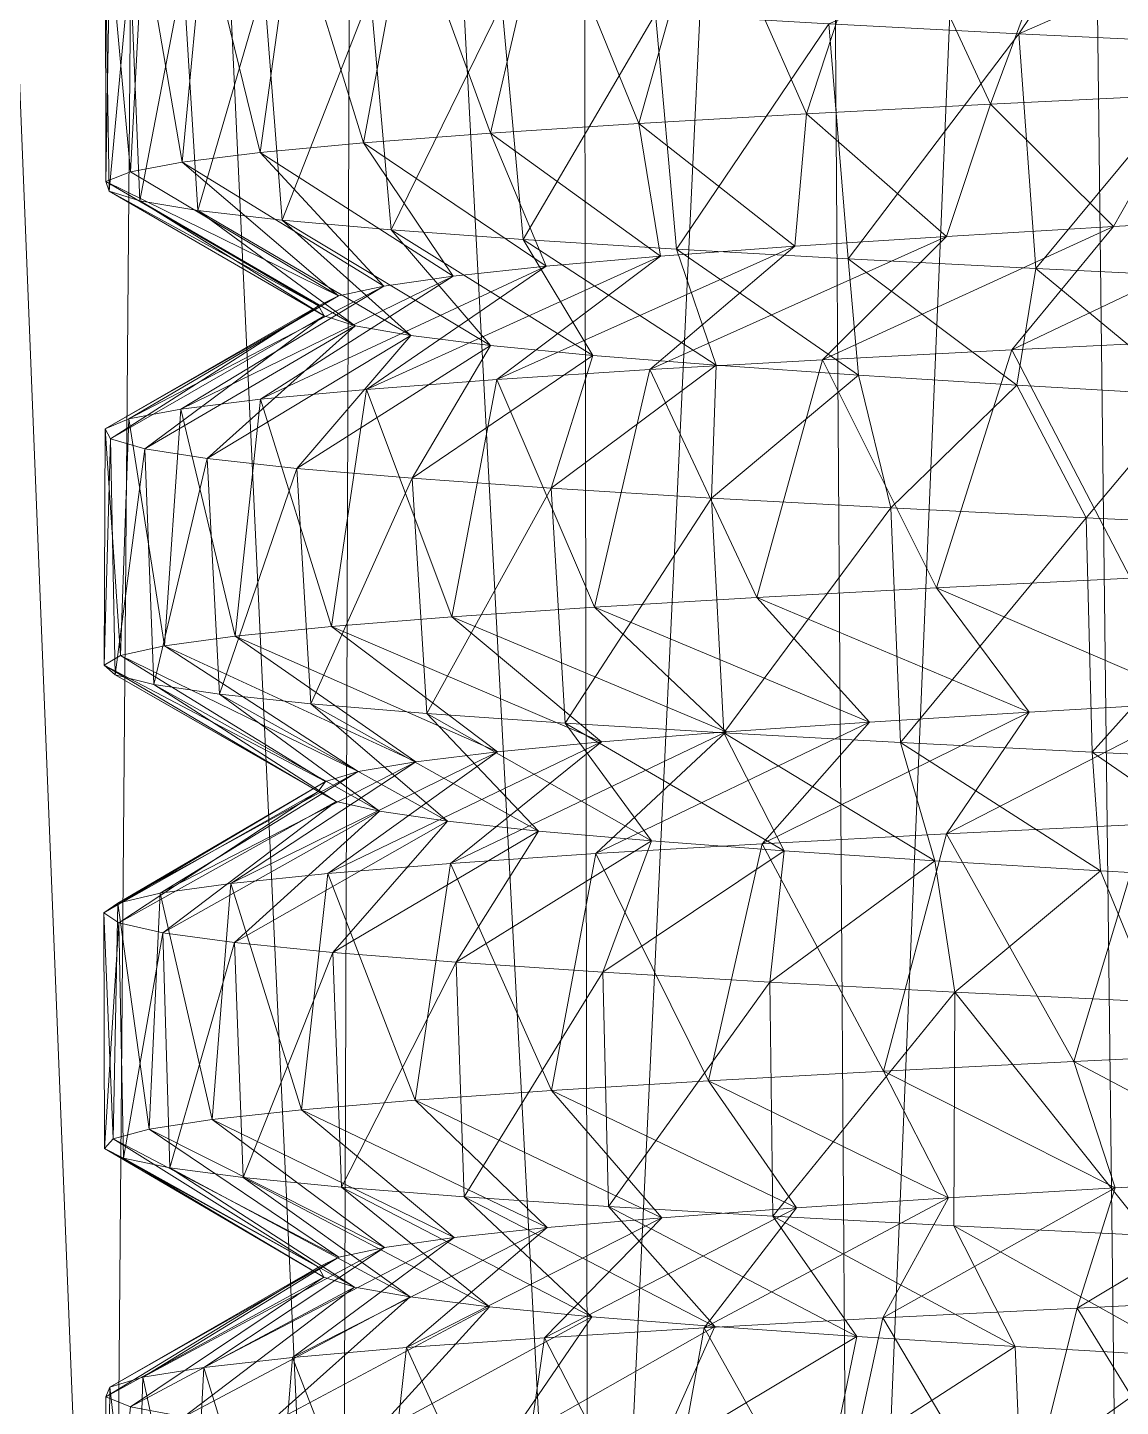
# Model space of a CAD drawing. Header units: millimetres. Extents: x -104 to 115, y -53 to 68.
# Drawn here: x -13.09 to -1.88, y -42.69 to -28.54 of the extents above; entities that cross this region are included whole.
import ezdxf

# ---------------------------------------------------------------- set-up
doc = ezdxf.new("R2010")
doc.units = ezdxf.units.MM

msp = doc.modelspace()

# ---------------------------------------------------------------- linework, layer by layer
at = {"color": 7, "lineweight": 0}
for points in [[(-2.447, -0.167, -53.666), (-1.823, -52.538, -53.847), (0.163, 2.443, -54.32), (-2.447, -0.167, -53.666)], [(0.163, 2.443, -0.527), (-1.823, -52.538, -1), (-2.447, -0.167, -1.181), (0.163, 2.443, -0.527)], [(-4.981, -2.701, -52.759), (-4.637, -52.538, -52.899), (-2.447, -0.167, -53.666), (-4.981, -2.701, -52.759)], [(-2.447, -0.167, -1.181), (-4.637, -52.538, -1.948), (-4.981, -2.701, -2.087), (-2.447, -0.167, -1.181)], [(-2.447, -0.167, -53.666), (-4.637, -52.538, -52.899), (-1.823, -52.538, -53.847), (-2.447, -0.167, -53.666)], [(-2.447, -0.167, -1.181), (-1.823, -52.538, -1), (-4.637, -52.538, -1.948), (-2.447, -0.167, -1.181)], [(-7.414, -5.134, -51.609), (-7.332, -52.538, -51.652), (-4.981, -2.701, -52.759), (-7.414, -5.134, -51.609)], [(-4.981, -2.701, -2.087), (-7.332, -52.538, -3.194), (-7.414, -5.134, -3.238), (-4.981, -2.701, -2.087)], [(-4.981, -2.701, -52.759), (-7.332, -52.538, -51.652), (-4.637, -52.538, -52.899), (-4.981, -2.701, -52.759)], [(-4.981, -2.701, -2.087), (-4.637, -52.538, -1.948), (-7.332, -52.538, -3.194), (-4.981, -2.701, -2.087)], [(-9.722, -7.442, -50.225), (-7.332, -52.538, -51.652), (-7.414, -5.134, -51.609), (-9.722, -7.442, -50.225)], [(-7.414, -5.134, -3.238), (-7.332, -52.538, -3.194), (-9.722, -7.442, -4.622), (-7.414, -5.134, -3.238)], [(-11.884, -9.604, -48.622), (-9.876, -52.538, -50.121), (-9.722, -7.442, -50.225), (-11.884, -9.604, -48.622)], [(-9.722, -7.442, -4.622), (-9.876, -52.538, -4.725), (-11.884, -9.604, -6.225), (-9.722, -7.442, -4.622)], [(-9.722, -7.442, -50.225), (-9.876, -52.538, -50.121), (-7.332, -52.538, -51.652), (-9.722, -7.442, -50.225)], [(-9.722, -7.442, -4.622), (-7.332, -52.538, -3.194), (-9.876, -52.538, -4.725), (-9.722, -7.442, -4.622)], [(-13.878, -11.598, -46.815), (-12.24, -52.538, -48.324), (-11.884, -9.604, -48.622), (-13.878, -11.598, -46.815)], [(-11.884, -9.604, -6.225), (-12.24, -52.538, -6.522), (-13.878, -11.598, -8.032), (-11.884, -9.604, -6.225)], [(-11.884, -9.604, -48.622), (-12.24, -52.538, -48.324), (-9.876, -52.538, -50.121), (-11.884, -9.604, -48.622)], [(-11.884, -9.604, -6.225), (-9.876, -52.538, -4.725), (-12.24, -52.538, -6.522), (-11.884, -9.604, -6.225)], [(-12.24, -52.538, -48.324), (-13.878, -11.598, -46.815), (-14.396, -52.538, -46.282), (-12.24, -52.538, -48.324)], [(-13.878, -11.598, -8.032), (-12.24, -52.538, -6.522), (-14.396, -52.538, -8.564), (-13.878, -11.598, -8.032)], [(-2.302, -26.875, -43.444), (-3.209, -29.323, -42.969), (-4.3, -26.976, -42.304), (-2.302, -26.875, -43.444)], [(-2.302, -26.875, -43.444), (-1.179, -29.224, -43.944), (-3.209, -29.323, -42.969), (-2.302, -26.875, -43.444)], [(-4.3, -26.976, -42.304), (-5.099, -29.422, -41.745), (-6.134, -27.078, -40.917), (-4.3, -26.976, -42.304)], [(-4.3, -26.976, -42.304), (-3.209, -29.323, -42.969), (-5.099, -29.422, -41.745), (-4.3, -26.976, -42.304)], [(-7.775, -27.179, -39.305), (-8.343, -29.621, -38.636), (-9.194, -27.281, -37.495), (-7.775, -27.179, -39.305)], [(-7.775, -27.179, -39.305), (-6.819, -29.522, -40.294), (-8.343, -29.621, -38.636), (-7.775, -27.179, -39.305)], [(-6.134, -27.078, -40.917), (-6.819, -29.522, -40.294), (-7.775, -27.179, -39.305), (-6.134, -27.078, -40.917)], [(-6.134, -27.078, -40.917), (-5.099, -29.422, -41.745), (-6.819, -29.522, -40.294), (-6.134, -27.078, -40.917)], [(-9.194, -27.281, -37.495), (-9.646, -29.72, -36.8), (-10.368, -27.382, -35.518), (-9.194, -27.281, -37.495)], [(-9.194, -27.281, -37.495), (-8.343, -29.621, -38.636), (-9.646, -29.72, -36.8), (-9.194, -27.281, -37.495)], [(-2.919, -28.599, -11.719), (-2.061, -27.322, -13.75), (-4.871, -28.498, -12.935), (-2.919, -28.599, -11.719)], [(-2.919, -28.599, -11.719), (-0.231, -27.424, -12.886), (-2.061, -27.322, -13.75), (-2.919, -28.599, -11.719)], [(-10.368, -27.382, -35.518), (-10.707, -29.819, -34.815), (-11.278, -27.484, -33.405), (-10.368, -27.382, -35.518)], [(-10.368, -27.382, -35.518), (-9.646, -29.72, -36.8), (-10.707, -29.819, -34.815), (-10.368, -27.382, -35.518)], [(-0.827, -28.701, -10.764), (-0.231, -27.424, -12.886), (-2.919, -28.599, -11.719), (-0.827, -28.701, -10.764)], [(-11.909, -27.585, -31.194), (-12.04, -30.018, -30.523), (-12.249, -27.686, -28.919), (-11.909, -27.585, -31.194)], [(-11.909, -27.585, -31.194), (-11.509, -29.919, -32.711), (-12.04, -30.018, -30.523), (-11.909, -27.585, -31.194)], [(-11.278, -27.484, -33.405), (-11.509, -29.919, -32.711), (-11.909, -27.585, -31.194), (-11.278, -27.484, -33.405)], [(-11.278, -27.484, -33.405), (-10.707, -29.819, -34.815), (-11.509, -29.919, -32.711), (-11.278, -27.484, -33.405)], [(-12.249, -27.686, -28.919), (-12.291, -30.117, -28.286), (-12.294, -27.788, -26.62), (-12.249, -27.686, -28.919)], [(-12.249, -27.686, -28.919), (-12.04, -30.018, -30.523), (-12.291, -30.117, -28.286), (-12.249, -27.686, -28.919)], [(-12.294, -27.788, -26.62), (-12.291, -30.117, -28.286), (-12.258, -30.217, -26.035), (-12.294, -27.788, -26.62)], [(-12.294, -27.788, -26.62), (-12.258, -30.217, -26.035), (-12.042, -27.889, -24.333), (-12.294, -27.788, -26.62)], [(-12.042, -27.889, -24.333), (-12.258, -30.217, -26.035), (-11.941, -30.316, -23.806), (-12.042, -27.889, -24.333)], [(-12.042, -27.889, -24.333), (-11.941, -30.316, -23.806), (-11.498, -27.991, -22.099), (-12.042, -27.889, -24.333)], [(-11.498, -27.991, -22.099), (-11.941, -30.316, -23.806), (-11.346, -30.415, -21.634), (-11.498, -27.991, -22.099)], [(-11.498, -27.991, -22.099), (-11.346, -30.415, -21.634), (-10.671, -28.092, -19.953), (-11.498, -27.991, -22.099)], [(-10.671, -28.092, -19.953), (-11.346, -30.415, -21.634), (-10.481, -30.515, -19.556), (-10.671, -28.092, -19.953)], [(-10.671, -28.092, -19.953), (-10.481, -30.515, -19.556), (-9.574, -28.194, -17.931), (-10.671, -28.092, -19.953)], [(-9.574, -28.194, -17.931), (-10.481, -30.515, -19.556), (-9.362, -30.614, -17.602), (-9.574, -28.194, -17.931)], [(-9.574, -28.194, -17.931), (-9.362, -30.614, -17.602), (-8.227, -28.295, -16.068), (-9.574, -28.194, -17.931)], [(-8.227, -28.295, -16.068), (-9.362, -30.614, -17.602), (-8.006, -30.713, -15.805), (-8.227, -28.295, -16.068)], [(-8.227, -28.295, -16.068), (-8.006, -30.713, -15.805), (-6.65, -28.396, -14.393), (-8.227, -28.295, -16.068)], [(-6.65, -28.396, -14.393), (-8.006, -30.713, -15.805), (-6.433, -30.812, -14.194), (-6.65, -28.396, -14.393)], [(-6.65, -28.396, -14.393), (-6.433, -30.812, -14.194), (-4.871, -28.498, -12.935), (-6.65, -28.396, -14.393)], [(-4.871, -28.498, -12.935), (-6.433, -30.812, -14.194), (-4.67, -30.912, -12.794), (-4.871, -28.498, -12.935)], [(-4.871, -28.498, -12.935), (-4.67, -30.912, -12.794), (-2.919, -28.599, -11.719), (-4.871, -28.498, -12.935)], [(-2.919, -28.599, -11.719), (-4.67, -30.912, -12.794), (-2.745, -31.011, -11.627), (-2.919, -28.599, -11.719)], [(-2.919, -28.599, -11.719), (-2.745, -31.011, -11.627), (-0.827, -28.701, -10.764), (-2.919, -28.599, -11.719)], [(-0.827, -28.701, -10.764), (-2.745, -31.011, -11.627), (-0.688, -31.11, -10.712), (-0.827, -28.701, -10.764)], [(-1.179, -29.224, -43.944), (-1.949, -30.579, -41.158), (-3.209, -29.323, -42.969), (-1.179, -29.224, -43.944)], [(-1.179, -29.224, -43.944), (-0.112, -30.477, -42.007), (-1.949, -30.579, -41.158), (-1.179, -29.224, -43.944)], [(-5.099, -29.422, -41.745), (-5.219, -30.782, -38.788), (-6.819, -29.522, -40.294), (-5.099, -29.422, -41.745)], [(-5.099, -29.422, -41.745), (-3.661, -30.681, -40.079), (-5.219, -30.782, -38.788), (-5.099, -29.422, -41.745)], [(-3.209, -29.323, -42.969), (-3.661, -30.681, -40.079), (-5.099, -29.422, -41.745), (-3.209, -29.323, -42.969)], [(-3.209, -29.323, -42.969), (-1.949, -30.579, -41.158), (-3.661, -30.681, -40.079), (-3.209, -29.323, -42.969)], [(-6.819, -29.522, -40.294), (-6.597, -30.884, -37.307), (-8.343, -29.621, -38.636), (-6.819, -29.522, -40.294)], [(-6.819, -29.522, -40.294), (-5.219, -30.782, -38.788), (-6.597, -30.884, -37.307), (-6.819, -29.522, -40.294)], [(-9.646, -29.72, -36.8), (-8.725, -31.088, -33.874), (-10.707, -29.819, -34.815), (-9.646, -29.72, -36.8)], [(-8.343, -29.621, -38.636), (-7.772, -30.986, -35.66), (-9.646, -29.72, -36.8), (-8.343, -29.621, -38.636)], [(-9.646, -29.72, -36.8), (-7.772, -30.986, -35.66), (-8.725, -31.088, -33.874), (-9.646, -29.72, -36.8)], [(-8.343, -29.621, -38.636), (-6.597, -30.884, -37.307), (-7.772, -30.986, -35.66), (-8.343, -29.621, -38.636)], [(-10.707, -29.819, -34.815), (-9.439, -31.19, -31.981), (-11.509, -29.919, -32.711), (-10.707, -29.819, -34.815)], [(-10.707, -29.819, -34.815), (-8.725, -31.088, -33.874), (-9.439, -31.19, -31.981), (-10.707, -29.819, -34.815)], [(-11.509, -29.919, -32.711), (-9.902, -31.291, -30.012), (-12.04, -30.018, -30.523), (-11.509, -29.919, -32.711)], [(-11.509, -29.919, -32.711), (-9.439, -31.19, -31.981), (-9.902, -31.291, -30.012), (-11.509, -29.919, -32.711)], [(-12.04, -30.018, -30.523), (-9.902, -31.291, -30.012), (-12.291, -30.117, -28.286), (-12.04, -30.018, -30.523)], [(-12.291, -30.117, -28.286), (-9.902, -31.291, -30.012), (-10.107, -31.393, -27.999), (-12.291, -30.117, -28.286)], [(-12.291, -30.117, -28.286), (-10.107, -31.393, -27.999), (-12.258, -30.217, -26.035), (-12.291, -30.117, -28.286)], [(-12.258, -30.217, -26.035), (-10.107, -31.393, -27.999), (-10.051, -31.495, -25.976), (-12.258, -30.217, -26.035)], [(-12.258, -30.217, -26.035), (-10.051, -31.495, -25.976), (-11.941, -30.316, -23.806), (-12.258, -30.217, -26.035)], [(-11.941, -30.316, -23.806), (-10.051, -31.495, -25.976), (-9.733, -31.597, -23.978), (-11.941, -30.316, -23.806)], [(-11.941, -30.316, -23.806), (-9.733, -31.597, -23.978), (-11.346, -30.415, -21.634), (-11.941, -30.316, -23.806)], [(-11.346, -30.415, -21.634), (-9.733, -31.597, -23.978), (-9.161, -31.698, -22.037), (-11.346, -30.415, -21.634)], [(-11.346, -30.415, -21.634), (-9.161, -31.698, -22.037), (-10.481, -30.515, -19.556), (-11.346, -30.415, -21.634)], [(-10.481, -30.515, -19.556), (-9.161, -31.698, -22.037), (-8.342, -31.8, -20.187), (-10.481, -30.515, -19.556)], [(-10.481, -30.515, -19.556), (-8.342, -31.8, -20.187), (-9.362, -30.614, -17.602), (-10.481, -30.515, -19.556)], [(-4.936, -31.947, -41.864), (-3.661, -30.681, -40.079), (-1.949, -30.579, -41.158), (-4.936, -31.947, -41.864)], [(-4.936, -31.947, -41.864), (-1.949, -30.579, -41.158), (-2.99, -31.845, -43.089), (-4.936, -31.947, -41.864)], [(-2.99, -31.845, -43.089), (-1.949, -30.579, -41.158), (-0.112, -30.477, -42.007), (-2.99, -31.845, -43.089)], [(-2.99, -31.845, -43.089), (-0.112, -30.477, -42.007), (-0.902, -31.744, -44.054), (-2.99, -31.845, -43.089)], [(-9.362, -30.614, -17.602), (-8.342, -31.8, -20.187), (-7.291, -31.902, -18.458), (-9.362, -30.614, -17.602)], [(-9.362, -30.614, -17.602), (-7.291, -31.902, -18.458), (-8.006, -30.713, -15.805), (-9.362, -30.614, -17.602)], [(-8.006, -30.713, -15.805), (-7.291, -31.902, -18.458), (-6.026, -32.004, -16.879), (-8.006, -30.713, -15.805)], [(-8.006, -30.713, -15.805), (-6.026, -32.004, -16.879), (-6.433, -30.812, -14.194), (-8.006, -30.713, -15.805)], [(-6.709, -32.048, -40.399), (-5.219, -30.782, -38.788), (-3.661, -30.681, -40.079), (-6.709, -32.048, -40.399)], [(-6.709, -32.048, -40.399), (-3.661, -30.681, -40.079), (-4.936, -31.947, -41.864), (-6.709, -32.048, -40.399)], [(-8.278, -32.15, -38.717), (-6.597, -30.884, -37.307), (-5.219, -30.782, -38.788), (-8.278, -32.15, -38.717)], [(-8.278, -32.15, -38.717), (-5.219, -30.782, -38.788), (-6.709, -32.048, -40.399), (-8.278, -32.15, -38.717)], [(-6.433, -30.812, -14.194), (-6.026, -32.004, -16.879), (-4.567, -32.105, -15.477), (-6.433, -30.812, -14.194)], [(-6.433, -30.812, -14.194), (-4.567, -32.105, -15.477), (-4.67, -30.912, -12.794), (-6.433, -30.812, -14.194)], [(-10.704, -32.352, -34.821), (-8.725, -31.088, -33.874), (-7.772, -30.986, -35.66), (-10.704, -32.352, -34.821)], [(-10.704, -32.352, -34.821), (-7.772, -30.986, -35.66), (-9.617, -32.251, -36.847), (-10.704, -32.352, -34.821)], [(-9.617, -32.251, -36.847), (-7.772, -30.986, -35.66), (-6.597, -30.884, -37.307), (-9.617, -32.251, -36.847)], [(-9.617, -32.251, -36.847), (-6.597, -30.884, -37.307), (-8.278, -32.15, -38.717), (-9.617, -32.251, -36.847)], [(-4.67, -30.912, -12.794), (-4.567, -32.105, -15.477), (-2.939, -32.207, -14.274), (-4.67, -30.912, -12.794)], [(-4.67, -30.912, -12.794), (-2.939, -32.207, -14.274), (-2.745, -31.011, -11.627), (-4.67, -30.912, -12.794)], [(-11.522, -32.454, -32.671), (-9.439, -31.19, -31.981), (-8.725, -31.088, -33.874), (-11.522, -32.454, -32.671)], [(-11.522, -32.454, -32.671), (-8.725, -31.088, -33.874), (-10.704, -32.352, -34.821), (-11.522, -32.454, -32.671)], [(-2.745, -31.011, -11.627), (-2.939, -32.207, -14.274), (-1.17, -32.309, -13.293), (-2.745, -31.011, -11.627)], [(-2.745, -31.011, -11.627), (-1.17, -32.309, -13.293), (-0.688, -31.11, -10.712), (-2.745, -31.011, -11.627)], [(-12.056, -32.555, -30.434), (-9.902, -31.291, -30.012), (-9.439, -31.19, -31.981), (-12.056, -32.555, -30.434)], [(-12.056, -32.555, -30.434), (-9.439, -31.19, -31.981), (-11.522, -32.454, -32.671), (-12.056, -32.555, -30.434)], [(-12.297, -32.657, -28.147), (-10.107, -31.393, -27.999), (-9.902, -31.291, -30.012), (-12.297, -32.657, -28.147)], [(-12.297, -32.657, -28.147), (-9.902, -31.291, -30.012), (-12.056, -32.555, -30.434), (-12.297, -32.657, -28.147)], [(-12.242, -32.758, -25.847), (-10.107, -31.393, -27.999), (-12.297, -32.657, -28.147), (-12.242, -32.758, -25.847)], [(-12.242, -32.758, -25.847), (-10.051, -31.495, -25.976), (-10.107, -31.393, -27.999), (-12.242, -32.758, -25.847)], [(-11.891, -32.86, -23.574), (-10.051, -31.495, -25.976), (-12.242, -32.758, -25.847), (-11.891, -32.86, -23.574)], [(-11.891, -32.86, -23.574), (-9.733, -31.597, -23.978), (-10.051, -31.495, -25.976), (-11.891, -32.86, -23.574)], [(-11.251, -32.961, -21.366), (-9.733, -31.597, -23.978), (-11.891, -32.86, -23.574), (-11.251, -32.961, -21.366)], [(-11.251, -32.961, -21.366), (-9.161, -31.698, -22.037), (-9.733, -31.597, -23.978), (-11.251, -32.961, -21.366)], [(-10.331, -33.062, -19.258), (-9.161, -31.698, -22.037), (-11.251, -32.961, -21.366), (-10.331, -33.062, -19.258)], [(-10.331, -33.062, -19.258), (-8.342, -31.8, -20.187), (-9.161, -31.698, -22.037), (-10.331, -33.062, -19.258)], [(-9.148, -33.164, -17.285), (-8.342, -31.8, -20.187), (-10.331, -33.062, -19.258), (-9.148, -33.164, -17.285)], [(-9.148, -33.164, -17.285), (-7.291, -31.902, -18.458), (-8.342, -31.8, -20.187), (-9.148, -33.164, -17.285)], [(-2.99, -31.845, -43.089), (-3.765, -34.288, -42.643), (-4.936, -31.947, -41.864), (-2.99, -31.845, -43.089)], [(-2.99, -31.845, -43.089), (-1.773, -34.188, -43.691), (-3.765, -34.288, -42.643), (-2.99, -31.845, -43.089)], [(-0.902, -31.744, -44.054), (-1.773, -34.188, -43.691), (-2.99, -31.845, -43.089), (-0.902, -31.744, -44.054)], [(-7.721, -33.265, -15.482), (-7.291, -31.902, -18.458), (-9.148, -33.164, -17.285), (-7.721, -33.265, -15.482)], [(-7.721, -33.265, -15.482), (-6.026, -32.004, -16.879), (-7.291, -31.902, -18.458), (-7.721, -33.265, -15.482)], [(-4.936, -31.947, -41.864), (-5.61, -34.387, -41.352), (-6.709, -32.048, -40.399), (-4.936, -31.947, -41.864)], [(-4.936, -31.947, -41.864), (-3.765, -34.288, -42.643), (-5.61, -34.387, -41.352), (-4.936, -31.947, -41.864)], [(-6.709, -32.048, -40.399), (-7.277, -34.486, -39.839), (-8.278, -32.15, -38.717), (-6.709, -32.048, -40.399)], [(-6.073, -33.367, -13.877), (-6.026, -32.004, -16.879), (-7.721, -33.265, -15.482), (-6.073, -33.367, -13.877)], [(-6.709, -32.048, -40.399), (-5.61, -34.387, -41.352), (-7.277, -34.486, -39.839), (-6.709, -32.048, -40.399)], [(-6.073, -33.367, -13.877), (-4.567, -32.105, -15.477), (-6.026, -32.004, -16.879), (-6.073, -33.367, -13.877)], [(-4.233, -33.468, -12.498), (-4.567, -32.105, -15.477), (-6.073, -33.367, -13.877), (-4.233, -33.468, -12.498)], [(-4.233, -33.468, -12.498), (-2.939, -32.207, -14.274), (-4.567, -32.105, -15.477), (-4.233, -33.468, -12.498)], [(-9.617, -32.251, -36.847), (-9.975, -34.685, -36.246), (-10.704, -32.352, -34.821), (-9.617, -32.251, -36.847)], [(-9.617, -32.251, -36.847), (-8.74, -34.586, -38.128), (-9.975, -34.685, -36.246), (-9.617, -32.251, -36.847)], [(-8.278, -32.15, -38.717), (-8.74, -34.586, -38.128), (-9.617, -32.251, -36.847), (-8.278, -32.15, -38.717)], [(-8.278, -32.15, -38.717), (-7.277, -34.486, -39.839), (-8.74, -34.586, -38.128), (-8.278, -32.15, -38.717)], [(-2.23, -33.57, -11.368), (-2.939, -32.207, -14.274), (-4.233, -33.468, -12.498), (-2.23, -33.57, -11.368)], [(-2.23, -33.57, -11.368), (-1.17, -32.309, -13.293), (-2.939, -32.207, -14.274), (-2.23, -33.57, -11.368)], [(-10.704, -32.352, -34.821), (-10.964, -34.784, -34.223), (-11.522, -32.454, -32.671), (-10.704, -32.352, -34.821)], [(-10.704, -32.352, -34.821), (-9.975, -34.685, -36.246), (-10.964, -34.784, -34.223), (-10.704, -32.352, -34.821)], [(-0.098, -33.671, -10.504), (-1.17, -32.309, -13.293), (-2.23, -33.57, -11.368), (-0.098, -33.671, -10.504)], [(-12.056, -32.555, -30.434), (-12.141, -34.983, -29.886), (-12.297, -32.657, -28.147), (-12.056, -32.555, -30.434)], [(-12.056, -32.555, -30.434), (-11.69, -34.883, -32.092), (-12.141, -34.983, -29.886), (-12.056, -32.555, -30.434)], [(-11.522, -32.454, -32.671), (-11.69, -34.883, -32.092), (-12.056, -32.555, -30.434), (-11.522, -32.454, -32.671)], [(-11.522, -32.454, -32.671), (-10.964, -34.784, -34.223), (-11.69, -34.883, -32.092), (-11.522, -32.454, -32.671)], [(-12.297, -32.657, -28.147), (-12.141, -34.983, -29.886), (-12.31, -35.082, -27.641), (-12.297, -32.657, -28.147)], [(-12.297, -32.657, -28.147), (-12.31, -35.082, -27.641), (-12.242, -32.758, -25.847), (-12.297, -32.657, -28.147)], [(-12.242, -32.758, -25.847), (-12.31, -35.082, -27.641), (-12.196, -35.181, -25.393), (-12.242, -32.758, -25.847)], [(-12.242, -32.758, -25.847), (-12.196, -35.181, -25.393), (-11.891, -32.86, -23.574), (-12.242, -32.758, -25.847)], [(-11.891, -32.86, -23.574), (-12.196, -35.181, -25.393), (-11.799, -35.281, -23.177), (-11.891, -32.86, -23.574)], [(-11.891, -32.86, -23.574), (-11.799, -35.281, -23.177), (-11.251, -32.961, -21.366), (-11.891, -32.86, -23.574)], [(-11.251, -32.961, -21.366), (-11.799, -35.281, -23.177), (-11.125, -35.38, -21.029), (-11.251, -32.961, -21.366)], [(-11.251, -32.961, -21.366), (-11.125, -35.38, -21.029), (-10.331, -33.062, -19.258), (-11.251, -32.961, -21.366)], [(-10.331, -33.062, -19.258), (-11.125, -35.38, -21.029), (-10.186, -35.479, -18.982), (-10.331, -33.062, -19.258)], [(-10.331, -33.062, -19.258), (-10.186, -35.479, -18.982), (-9.148, -33.164, -17.285), (-10.331, -33.062, -19.258)], [(-9.148, -33.164, -17.285), (-10.186, -35.479, -18.982), (-8.997, -35.578, -17.071), (-9.148, -33.164, -17.285)], [(-9.148, -33.164, -17.285), (-8.997, -35.578, -17.071), (-7.721, -33.265, -15.482), (-9.148, -33.164, -17.285)], [(-7.721, -33.265, -15.482), (-8.997, -35.578, -17.071), (-7.577, -35.678, -15.324), (-7.721, -33.265, -15.482)], [(-7.721, -33.265, -15.482), (-7.577, -35.678, -15.324), (-6.073, -33.367, -13.877), (-7.721, -33.265, -15.482)], [(-6.073, -33.367, -13.877), (-7.577, -35.678, -15.324), (-5.947, -35.777, -13.771), (-6.073, -33.367, -13.877)], [(-6.073, -33.367, -13.877), (-5.947, -35.777, -13.771), (-4.233, -33.468, -12.498), (-6.073, -33.367, -13.877)], [(-4.233, -33.468, -12.498), (-5.947, -35.777, -13.771), (-4.135, -35.876, -12.435), (-4.233, -33.468, -12.498)], [(-4.233, -33.468, -12.498), (-4.135, -35.876, -12.435), (-2.23, -33.57, -11.368), (-4.233, -33.468, -12.498)], [(-2.23, -33.57, -11.368), (-4.135, -35.876, -12.435), (-2.168, -35.976, -11.338), (-2.23, -33.57, -11.368)], [(-2.23, -33.57, -11.368), (-2.168, -35.976, -11.338), (-0.098, -33.671, -10.504), (-2.23, -33.57, -11.368)], [(-0.098, -33.671, -10.504), (-2.168, -35.976, -11.338), (-0.08, -36.075, -10.498), (-0.098, -33.671, -10.504)], [(-1.773, -34.188, -43.691), (-1.035, -35.464, -41.617), (-3.765, -34.288, -42.643), (-1.773, -34.188, -43.691)], [(-5.61, -34.387, -41.352), (-4.452, -35.667, -39.466), (-7.277, -34.486, -39.839), (-5.61, -34.387, -41.352)], [(-3.765, -34.288, -42.643), (-2.813, -35.566, -40.652), (-5.61, -34.387, -41.352), (-3.765, -34.288, -42.643)], [(-5.61, -34.387, -41.352), (-2.813, -35.566, -40.652), (-4.452, -35.667, -39.466), (-5.61, -34.387, -41.352)], [(-3.765, -34.288, -42.643), (-1.035, -35.464, -41.617), (-2.813, -35.566, -40.652), (-3.765, -34.288, -42.643)], [(-7.277, -34.486, -39.839), (-5.924, -35.769, -38.078), (-8.74, -34.586, -38.128), (-7.277, -34.486, -39.839)], [(-7.277, -34.486, -39.839), (-4.452, -35.667, -39.466), (-5.924, -35.769, -38.078), (-7.277, -34.486, -39.839)], [(-9.975, -34.685, -36.246), (-8.272, -35.973, -34.792), (-10.964, -34.784, -34.223), (-9.975, -34.685, -36.246)], [(-8.74, -34.586, -38.128), (-7.205, -35.871, -36.511), (-9.975, -34.685, -36.246), (-8.74, -34.586, -38.128)], [(-9.975, -34.685, -36.246), (-7.205, -35.871, -36.511), (-8.272, -35.973, -34.792), (-9.975, -34.685, -36.246)], [(-8.74, -34.586, -38.128), (-5.924, -35.769, -38.078), (-7.205, -35.871, -36.511), (-8.74, -34.586, -38.128)], [(-10.964, -34.784, -34.223), (-9.109, -36.074, -32.949), (-11.69, -34.883, -32.092), (-10.964, -34.784, -34.223)], [(-10.964, -34.784, -34.223), (-8.272, -35.973, -34.792), (-9.109, -36.074, -32.949), (-10.964, -34.784, -34.223)], [(-11.69, -34.883, -32.092), (-9.7, -36.176, -31.014), (-12.141, -34.983, -29.886), (-11.69, -34.883, -32.092)], [(-11.69, -34.883, -32.092), (-9.109, -36.074, -32.949), (-9.7, -36.176, -31.014), (-11.69, -34.883, -32.092)], [(-12.141, -34.983, -29.886), (-10.036, -36.278, -29.019), (-12.31, -35.082, -27.641), (-12.141, -34.983, -29.886)], [(-12.31, -35.082, -27.641), (-10.036, -36.278, -29.019), (-10.112, -36.38, -26.997), (-12.31, -35.082, -27.641)], [(-12.31, -35.082, -27.641), (-10.112, -36.38, -26.997), (-12.196, -35.181, -25.393), (-12.31, -35.082, -27.641)], [(-12.141, -34.983, -29.886), (-9.7, -36.176, -31.014), (-10.036, -36.278, -29.019), (-12.141, -34.983, -29.886)], [(-12.196, -35.181, -25.393), (-10.112, -36.38, -26.997), (-9.926, -36.481, -24.982), (-12.196, -35.181, -25.393)], [(-12.196, -35.181, -25.393), (-9.926, -36.481, -24.982), (-11.799, -35.281, -23.177), (-12.196, -35.181, -25.393)], [(-11.799, -35.281, -23.177), (-9.926, -36.481, -24.982), (-9.482, -36.583, -23.008), (-11.799, -35.281, -23.177)], [(-11.799, -35.281, -23.177), (-9.482, -36.583, -23.008), (-11.125, -35.38, -21.029), (-11.799, -35.281, -23.177)], [(-11.125, -35.38, -21.029), (-9.482, -36.583, -23.008), (-8.786, -36.685, -21.108), (-11.125, -35.38, -21.029)], [(-11.125, -35.38, -21.029), (-8.786, -36.685, -21.108), (-10.186, -35.479, -18.982), (-11.125, -35.38, -21.029)], [(-10.186, -35.479, -18.982), (-8.786, -36.685, -21.108), (-7.85, -36.787, -19.314), (-10.186, -35.479, -18.982)], [(-10.186, -35.479, -18.982), (-7.85, -36.787, -19.314), (-8.997, -35.578, -17.071), (-10.186, -35.479, -18.982)], [(-3.662, -36.816, -42.706), (-2.813, -35.566, -40.652), (-1.035, -35.464, -41.617), (-3.662, -36.816, -42.706)], [(-3.662, -36.816, -42.706), (-1.035, -35.464, -41.617), (-1.618, -36.714, -43.76), (-3.662, -36.816, -42.706)], [(-8.997, -35.578, -17.071), (-7.85, -36.787, -19.314), (-6.691, -36.888, -17.656), (-8.997, -35.578, -17.071)], [(-8.997, -35.578, -17.071), (-6.691, -36.888, -17.656), (-7.577, -35.678, -15.324), (-8.997, -35.578, -17.071)], [(-7.26, -37.018, -39.856), (-5.924, -35.769, -38.078), (-4.452, -35.667, -39.466), (-7.26, -37.018, -39.856)], [(-7.26, -37.018, -39.856), (-4.452, -35.667, -39.466), (-5.553, -36.917, -41.397), (-7.26, -37.018, -39.856)], [(-5.553, -36.917, -41.397), (-4.452, -35.667, -39.466), (-2.813, -35.566, -40.652), (-5.553, -36.917, -41.397)], [(-5.553, -36.917, -41.397), (-2.813, -35.566, -40.652), (-3.662, -36.816, -42.706), (-5.553, -36.917, -41.397)], [(-8.755, -37.12, -38.108), (-7.205, -35.871, -36.511), (-5.924, -35.769, -38.078), (-8.755, -37.12, -38.108)], [(-8.755, -37.12, -38.108), (-5.924, -35.769, -38.078), (-7.26, -37.018, -39.856), (-8.755, -37.12, -38.108)], [(-7.577, -35.678, -15.324), (-6.691, -36.888, -17.656), (-5.327, -36.99, -16.161), (-7.577, -35.678, -15.324)], [(-7.577, -35.678, -15.324), (-5.327, -36.99, -16.161), (-5.947, -35.777, -13.771), (-7.577, -35.678, -15.324)], [(-5.947, -35.777, -13.771), (-5.327, -36.99, -16.161), (-3.781, -37.092, -14.855), (-5.947, -35.777, -13.771)], [(-5.947, -35.777, -13.771), (-3.781, -37.092, -14.855), (-4.135, -35.876, -12.435), (-5.947, -35.777, -13.771)], [(-10.012, -37.221, -36.182), (-8.272, -35.973, -34.792), (-7.205, -35.871, -36.511), (-10.012, -37.221, -36.182)], [(-10.012, -37.221, -36.182), (-7.205, -35.871, -36.511), (-8.755, -37.12, -38.108), (-10.012, -37.221, -36.182)], [(-4.135, -35.876, -12.435), (-3.781, -37.092, -14.855), (-2.08, -37.194, -13.76), (-4.135, -35.876, -12.435)], [(-4.135, -35.876, -12.435), (-2.08, -37.194, -13.76), (-2.168, -35.976, -11.338), (-4.135, -35.876, -12.435)], [(-11.734, -37.424, -31.927), (-9.7, -36.176, -31.014), (-9.109, -36.074, -32.949), (-11.734, -37.424, -31.927)], [(-11.734, -37.424, -31.927), (-9.109, -36.074, -32.949), (-11.01, -37.323, -34.11), (-11.734, -37.424, -31.927)], [(-11.01, -37.323, -34.11), (-9.109, -36.074, -32.949), (-8.272, -35.973, -34.792), (-11.01, -37.323, -34.11)], [(-11.01, -37.323, -34.11), (-8.272, -35.973, -34.792), (-10.012, -37.221, -36.182), (-11.01, -37.323, -34.11)], [(-2.168, -35.976, -11.338), (-2.08, -37.194, -13.76), (-0.251, -37.296, -12.894), (-2.168, -35.976, -11.338)], [(-2.168, -35.976, -11.338), (-0.251, -37.296, -12.894), (-0.08, -36.075, -10.498), (-2.168, -35.976, -11.338)], [(-12.17, -37.526, -29.669), (-10.036, -36.278, -29.019), (-9.7, -36.176, -31.014), (-12.17, -37.526, -29.669)], [(-12.17, -37.526, -29.669), (-9.7, -36.176, -31.014), (-11.734, -37.424, -31.927), (-12.17, -37.526, -29.669)], [(-12.312, -37.627, -27.373), (-10.112, -36.38, -26.997), (-10.036, -36.278, -29.019), (-12.312, -37.627, -27.373)], [(-12.312, -37.627, -27.373), (-10.036, -36.278, -29.019), (-12.17, -37.526, -29.669), (-12.312, -37.627, -27.373)], [(-12.157, -37.728, -25.078), (-10.112, -36.38, -26.997), (-12.312, -37.627, -27.373), (-12.157, -37.728, -25.078)], [(-12.157, -37.728, -25.078), (-9.926, -36.481, -24.982), (-10.112, -36.38, -26.997), (-12.157, -37.728, -25.078)], [(-11.708, -37.83, -22.823), (-9.926, -36.481, -24.982), (-12.157, -37.728, -25.078), (-11.708, -37.83, -22.823)], [(-11.708, -37.83, -22.823), (-9.482, -36.583, -23.008), (-9.926, -36.481, -24.982), (-11.708, -37.83, -22.823)], [(-10.972, -37.931, -20.644), (-9.482, -36.583, -23.008), (-11.708, -37.83, -22.823), (-10.972, -37.931, -20.644)], [(-10.972, -37.931, -20.644), (-8.786, -36.685, -21.108), (-9.482, -36.583, -23.008), (-10.972, -37.931, -20.644)], [(-9.962, -38.033, -18.578), (-8.786, -36.685, -21.108), (-10.972, -37.931, -20.644), (-9.962, -38.033, -18.578)], [(-9.962, -38.033, -18.578), (-7.85, -36.787, -19.314), (-8.786, -36.685, -21.108), (-9.962, -38.033, -18.578)], [(-8.694, -38.134, -16.659), (-7.85, -36.787, -19.314), (-9.962, -38.033, -18.578), (-8.694, -38.134, -16.659)], [(-8.694, -38.134, -16.659), (-6.691, -36.888, -17.656), (-7.85, -36.787, -19.314), (-8.694, -38.134, -16.659)], [(-1.618, -36.714, -43.76), (-2.356, -39.153, -43.417), (-3.662, -36.816, -42.706), (-1.618, -36.714, -43.76)], [(-1.618, -36.714, -43.76), (-0.277, -39.054, -44.282), (-2.356, -39.153, -43.417), (-1.618, -36.714, -43.76)], [(-7.19, -38.236, -14.919), (-6.691, -36.888, -17.656), (-8.694, -38.134, -16.659), (-7.19, -38.236, -14.919)], [(-5.553, -36.917, -41.397), (-6.106, -39.352, -40.941), (-7.26, -37.018, -39.856), (-5.553, -36.917, -41.397)], [(-7.19, -38.236, -14.919), (-5.327, -36.99, -16.161), (-6.691, -36.888, -17.656), (-7.19, -38.236, -14.919)], [(-5.553, -36.917, -41.397), (-4.31, -39.252, -42.298), (-6.106, -39.352, -40.941), (-5.553, -36.917, -41.397)], [(-3.662, -36.816, -42.706), (-4.31, -39.252, -42.298), (-5.553, -36.917, -41.397), (-3.662, -36.816, -42.706)], [(-3.662, -36.816, -42.706), (-2.356, -39.153, -43.417), (-4.31, -39.252, -42.298), (-3.662, -36.816, -42.706)], [(-7.26, -37.018, -39.856), (-7.717, -39.451, -39.368), (-8.755, -37.12, -38.108), (-7.26, -37.018, -39.856)], [(-7.26, -37.018, -39.856), (-6.106, -39.352, -40.941), (-7.717, -39.451, -39.368), (-7.26, -37.018, -39.856)], [(-5.474, -38.337, -13.387), (-5.327, -36.99, -16.161), (-7.19, -38.236, -14.919), (-5.474, -38.337, -13.387)], [(-5.474, -38.337, -13.387), (-3.781, -37.092, -14.855), (-5.327, -36.99, -16.161), (-5.474, -38.337, -13.387)], [(-3.576, -38.439, -12.089), (-3.781, -37.092, -14.855), (-5.474, -38.337, -13.387), (-3.576, -38.439, -12.089)], [(-3.576, -38.439, -12.089), (-2.08, -37.194, -13.76), (-3.781, -37.092, -14.855), (-3.576, -38.439, -12.089)], [(-10.012, -37.221, -36.182), (-10.284, -39.649, -35.68), (-11.01, -37.323, -34.11), (-10.012, -37.221, -36.182)], [(-10.012, -37.221, -36.182), (-9.117, -39.55, -37.605), (-10.284, -39.649, -35.68), (-10.012, -37.221, -36.182)], [(-8.755, -37.12, -38.108), (-9.117, -39.55, -37.605), (-10.012, -37.221, -36.182), (-8.755, -37.12, -38.108)], [(-8.755, -37.12, -38.108), (-7.717, -39.451, -39.368), (-9.117, -39.55, -37.605), (-8.755, -37.12, -38.108)], [(-1.526, -38.54, -11.047), (-2.08, -37.194, -13.76), (-3.576, -38.439, -12.089), (-1.526, -38.54, -11.047)], [(-1.526, -38.54, -11.047), (-0.251, -37.296, -12.894), (-2.08, -37.194, -13.76), (-1.526, -38.54, -11.047)], [(-11.01, -37.323, -34.11), (-11.199, -39.749, -33.623), (-11.734, -37.424, -31.927), (-11.01, -37.323, -34.11)], [(-11.01, -37.323, -34.11), (-10.284, -39.649, -35.68), (-11.199, -39.749, -33.623), (-11.01, -37.323, -34.11)], [(-11.734, -37.424, -31.927), (-11.847, -39.848, -31.467), (-12.17, -37.526, -29.669), (-11.734, -37.424, -31.927)], [(-11.734, -37.424, -31.927), (-11.199, -39.749, -33.623), (-11.847, -39.848, -31.467), (-11.734, -37.424, -31.927)], [(-12.17, -37.526, -29.669), (-12.218, -39.947, -29.246), (-12.312, -37.627, -27.373), (-12.17, -37.526, -29.669)], [(-12.312, -37.627, -27.373), (-12.218, -39.947, -29.246), (-12.307, -40.047, -26.997), (-12.312, -37.627, -27.373)], [(-12.312, -37.627, -27.373), (-12.307, -40.047, -26.997), (-12.157, -37.728, -25.078), (-12.312, -37.627, -27.373)], [(-12.17, -37.526, -29.669), (-11.847, -39.848, -31.467), (-12.218, -39.947, -29.246), (-12.17, -37.526, -29.669)], [(-12.157, -37.728, -25.078), (-12.307, -40.047, -26.997), (-12.111, -40.146, -24.754), (-12.157, -37.728, -25.078)], [(-12.157, -37.728, -25.078), (-12.111, -40.146, -24.754), (-11.708, -37.83, -22.823), (-12.157, -37.728, -25.078)], [(-11.708, -37.83, -22.823), (-12.111, -40.146, -24.754), (-11.634, -40.245, -22.554), (-11.708, -37.83, -22.823)], [(-11.708, -37.83, -22.823), (-11.634, -40.245, -22.554), (-10.972, -37.931, -20.644), (-11.708, -37.83, -22.823)], [(-10.972, -37.931, -20.644), (-11.634, -40.245, -22.554), (-10.883, -40.344, -20.431), (-10.972, -37.931, -20.644)], [(-10.972, -37.931, -20.644), (-10.883, -40.344, -20.431), (-9.962, -38.033, -18.578), (-10.972, -37.931, -20.644)], [(-9.962, -38.033, -18.578), (-10.883, -40.344, -20.431), (-9.871, -40.444, -18.42), (-9.962, -38.033, -18.578)], [(-9.962, -38.033, -18.578), (-9.871, -40.444, -18.42), (-8.694, -38.134, -16.659), (-9.962, -38.033, -18.578)], [(-8.694, -38.134, -16.659), (-9.871, -40.444, -18.42), (-8.613, -40.543, -16.553), (-8.694, -38.134, -16.659)], [(-8.694, -38.134, -16.659), (-8.613, -40.543, -16.553), (-7.19, -38.236, -14.919), (-8.694, -38.134, -16.659)], [(-7.19, -38.236, -14.919), (-8.613, -40.543, -16.553), (-7.13, -40.642, -14.859), (-7.19, -38.236, -14.919)], [(-7.19, -38.236, -14.919), (-7.13, -40.642, -14.859), (-5.474, -38.337, -13.387), (-7.19, -38.236, -14.919)], [(-5.474, -38.337, -13.387), (-7.13, -40.642, -14.859), (-5.446, -40.742, -13.365), (-5.474, -38.337, -13.387)], [(-5.474, -38.337, -13.387), (-5.446, -40.742, -13.365), (-3.576, -38.439, -12.089), (-5.474, -38.337, -13.387)], [(-3.576, -38.439, -12.089), (-5.446, -40.742, -13.365), (-3.586, -40.841, -12.096), (-3.576, -38.439, -12.089)], [(-3.576, -38.439, -12.089), (-3.586, -40.841, -12.096), (-1.582, -40.94, -11.071), (-3.576, -38.439, -12.089)], [(-3.576, -38.439, -12.089), (-1.582, -40.94, -11.071), (-1.526, -38.54, -11.047), (-3.576, -38.439, -12.089)], [(-0.277, -39.054, -44.282), (-0.092, -40.349, -42.015), (-2.356, -39.153, -43.417), (-0.277, -39.054, -44.282)], [(-2.356, -39.153, -43.417), (-1.93, -40.45, -41.168), (-4.31, -39.252, -42.298), (-2.356, -39.153, -43.417)], [(-2.356, -39.153, -43.417), (-0.092, -40.349, -42.015), (-1.93, -40.45, -41.168), (-2.356, -39.153, -43.417)], [(-6.106, -39.352, -40.941), (-5.203, -40.654, -38.803), (-7.717, -39.451, -39.368), (-6.106, -39.352, -40.941)], [(-4.31, -39.252, -42.298), (-3.643, -40.552, -40.092), (-6.106, -39.352, -40.941), (-4.31, -39.252, -42.298)], [(-6.106, -39.352, -40.941), (-3.643, -40.552, -40.092), (-5.203, -40.654, -38.803), (-6.106, -39.352, -40.941)], [(-4.31, -39.252, -42.298), (-1.93, -40.45, -41.168), (-3.643, -40.552, -40.092), (-4.31, -39.252, -42.298)], [(-7.717, -39.451, -39.368), (-6.583, -40.756, -37.323), (-9.117, -39.55, -37.605), (-7.717, -39.451, -39.368)], [(-7.717, -39.451, -39.368), (-5.203, -40.654, -38.803), (-6.583, -40.756, -37.323), (-7.717, -39.451, -39.368)], [(-9.117, -39.55, -37.605), (-7.761, -40.857, -35.678), (-10.284, -39.649, -35.68), (-9.117, -39.55, -37.605)], [(-9.117, -39.55, -37.605), (-6.583, -40.756, -37.323), (-7.761, -40.857, -35.678), (-9.117, -39.55, -37.605)], [(-11.199, -39.749, -33.623), (-9.432, -41.061, -32.002), (-11.847, -39.848, -31.467), (-11.199, -39.749, -33.623)], [(-10.284, -39.649, -35.68), (-8.716, -40.959, -33.894), (-11.199, -39.749, -33.623), (-10.284, -39.649, -35.68)], [(-11.199, -39.749, -33.623), (-8.716, -40.959, -33.894), (-9.432, -41.061, -32.002), (-11.199, -39.749, -33.623)], [(-10.284, -39.649, -35.68), (-7.761, -40.857, -35.678), (-8.716, -40.959, -33.894), (-10.284, -39.649, -35.68)], [(-11.847, -39.848, -31.467), (-9.899, -41.163, -30.033), (-12.218, -39.947, -29.246), (-11.847, -39.848, -31.467)], [(-11.847, -39.848, -31.467), (-9.432, -41.061, -32.002), (-9.899, -41.163, -30.033), (-11.847, -39.848, -31.467)], [(-12.218, -39.947, -29.246), (-10.107, -41.264, -28.02), (-12.307, -40.047, -26.997), (-12.218, -39.947, -29.246)], [(-12.307, -40.047, -26.997), (-10.107, -41.264, -28.02), (-10.053, -41.366, -25.997), (-12.307, -40.047, -26.997)], [(-12.307, -40.047, -26.997), (-10.053, -41.366, -25.997), (-12.111, -40.146, -24.754), (-12.307, -40.047, -26.997)], [(-12.218, -39.947, -29.246), (-9.899, -41.163, -30.033), (-10.107, -41.264, -28.02), (-12.218, -39.947, -29.246)], [(-12.111, -40.146, -24.754), (-10.053, -41.366, -25.997), (-9.738, -41.468, -23.998), (-12.111, -40.146, -24.754)], [(-12.111, -40.146, -24.754), (-9.738, -41.468, -23.998), (-11.634, -40.245, -22.554), (-12.111, -40.146, -24.754)], [(-11.634, -40.245, -22.554), (-9.738, -41.468, -23.998), (-9.168, -41.57, -22.057), (-11.634, -40.245, -22.554)], [(-11.634, -40.245, -22.554), (-9.168, -41.57, -22.057), (-10.883, -40.344, -20.431), (-11.634, -40.245, -22.554)], [(-10.883, -40.344, -20.431), (-9.168, -41.57, -22.057), (-8.352, -41.671, -20.206), (-10.883, -40.344, -20.431)], [(-10.883, -40.344, -20.431), (-8.352, -41.671, -20.206), (-9.871, -40.444, -18.42), (-10.883, -40.344, -20.431)], [(-2.32, -41.684, -43.435), (-1.93, -40.45, -41.168), (-0.092, -40.349, -42.015), (-2.32, -41.684, -43.435)], [(-2.32, -41.684, -43.435), (-0.092, -40.349, -42.015), (-0.193, -41.583, -44.31), (-2.32, -41.684, -43.435)], [(-9.871, -40.444, -18.42), (-8.352, -41.671, -20.206), (-7.303, -41.773, -18.475), (-9.871, -40.444, -18.42)], [(-9.871, -40.444, -18.42), (-7.303, -41.773, -18.475), (-8.613, -40.543, -16.553), (-9.871, -40.444, -18.42)], [(-4.317, -41.786, -42.293), (-3.643, -40.552, -40.092), (-1.93, -40.45, -41.168), (-4.317, -41.786, -42.293)], [(-4.317, -41.786, -42.293), (-1.93, -40.45, -41.168), (-2.32, -41.684, -43.435), (-4.317, -41.786, -42.293)], [(-8.613, -40.543, -16.553), (-7.303, -41.773, -18.475), (-6.04, -41.875, -16.894), (-8.613, -40.543, -16.553)], [(-8.613, -40.543, -16.553), (-6.04, -41.875, -16.894), (-7.13, -40.642, -14.859), (-8.613, -40.543, -16.553)], [(-6.149, -41.887, -40.904), (-5.203, -40.654, -38.803), (-3.643, -40.552, -40.092), (-6.149, -41.887, -40.904)], [(-6.149, -41.887, -40.904), (-3.643, -40.552, -40.092), (-4.317, -41.786, -42.293), (-6.149, -41.887, -40.904)], [(-9.205, -42.09, -37.478), (-7.761, -40.857, -35.678), (-6.583, -40.756, -37.323), (-9.205, -42.09, -37.478)], [(-9.205, -42.09, -37.478), (-6.583, -40.756, -37.323), (-7.788, -41.989, -39.29), (-9.205, -42.09, -37.478)], [(-7.788, -41.989, -39.29), (-6.583, -40.756, -37.323), (-5.203, -40.654, -38.803), (-7.788, -41.989, -39.29)], [(-7.788, -41.989, -39.29), (-5.203, -40.654, -38.803), (-6.149, -41.887, -40.904), (-7.788, -41.989, -39.29)], [(-7.13, -40.642, -14.859), (-6.04, -41.875, -16.894), (-4.583, -41.977, -15.49), (-7.13, -40.642, -14.859)], [(-7.13, -40.642, -14.859), (-4.583, -41.977, -15.49), (-5.446, -40.742, -13.365), (-7.13, -40.642, -14.859)], [(-5.446, -40.742, -13.365), (-4.583, -41.977, -15.49), (-2.957, -42.079, -14.286), (-5.446, -40.742, -13.365)], [(-5.446, -40.742, -13.365), (-2.957, -42.079, -14.286), (-3.586, -40.841, -12.096), (-5.446, -40.742, -13.365)], [(-10.377, -42.192, -35.5), (-8.716, -40.959, -33.894), (-7.761, -40.857, -35.678), (-10.377, -42.192, -35.5)], [(-10.377, -42.192, -35.5), (-7.761, -40.857, -35.678), (-9.205, -42.09, -37.478), (-10.377, -42.192, -35.5)], [(-3.586, -40.841, -12.096), (-2.957, -42.079, -14.286), (-1.189, -42.18, -13.302), (-3.586, -40.841, -12.096)], [(-3.586, -40.841, -12.096), (-1.189, -42.18, -13.302), (-1.582, -40.94, -11.071), (-3.586, -40.841, -12.096)], [(-11.285, -42.293, -33.386), (-9.432, -41.061, -32.002), (-8.716, -40.959, -33.894), (-11.285, -42.293, -33.386)], [(-11.285, -42.293, -33.386), (-8.716, -40.959, -33.894), (-10.377, -42.192, -35.5), (-11.285, -42.293, -33.386)], [(-12.251, -42.496, -28.899), (-10.107, -41.264, -28.02), (-9.899, -41.163, -30.033), (-12.251, -42.496, -28.899)], [(-12.251, -42.496, -28.899), (-9.899, -41.163, -30.033), (-11.913, -42.394, -31.174), (-12.251, -42.496, -28.899)], [(-11.913, -42.394, -31.174), (-9.899, -41.163, -30.033), (-9.432, -41.061, -32.002), (-11.913, -42.394, -31.174)], [(-11.913, -42.394, -31.174), (-9.432, -41.061, -32.002), (-11.285, -42.293, -33.386), (-11.913, -42.394, -31.174)], [(-12.293, -42.597, -26.599), (-10.053, -41.366, -25.997), (-10.107, -41.264, -28.02), (-12.293, -42.597, -26.599)], [(-12.293, -42.597, -26.599), (-10.107, -41.264, -28.02), (-12.251, -42.496, -28.899), (-12.293, -42.597, -26.599)], [(-12.038, -42.699, -24.314), (-10.053, -41.366, -25.997), (-12.293, -42.597, -26.599), (-12.038, -42.699, -24.314)], [(-12.038, -42.699, -24.314), (-9.738, -41.468, -23.998), (-10.053, -41.366, -25.997), (-12.038, -42.699, -24.314)], [(-11.492, -42.8, -22.08), (-9.738, -41.468, -23.998), (-12.038, -42.699, -24.314), (-11.492, -42.8, -22.08)], [(-11.492, -42.8, -22.08), (-9.168, -41.57, -22.057), (-9.738, -41.468, -23.998), (-11.492, -42.8, -22.08)], [(-10.662, -42.902, -19.935), (-9.168, -41.57, -22.057), (-11.492, -42.8, -22.08), (-10.662, -42.902, -19.935)], [(-10.662, -42.902, -19.935), (-8.352, -41.671, -20.206), (-9.168, -41.57, -22.057), (-10.662, -42.902, -19.935)], [(-0.193, -41.583, -44.31), (-0.883, -44.018, -44.061), (-2.32, -41.684, -43.435), (-0.193, -41.583, -44.31)], [(-9.564, -43.003, -17.914), (-8.352, -41.671, -20.206), (-10.662, -42.902, -19.935), (-9.564, -43.003, -17.914)], [(-9.564, -43.003, -17.914), (-7.303, -41.773, -18.475), (-8.352, -41.671, -20.206), (-9.564, -43.003, -17.914)], [(-2.32, -41.684, -43.435), (-2.93, -44.118, -43.122), (-4.317, -41.786, -42.293), (-2.32, -41.684, -43.435)], [(-2.32, -41.684, -43.435), (-0.883, -44.018, -44.061), (-2.93, -44.118, -43.122), (-2.32, -41.684, -43.435)], [(-8.214, -43.105, -16.052), (-7.303, -41.773, -18.475), (-9.564, -43.003, -17.914), (-8.214, -43.105, -16.052)], [(-8.214, -43.105, -16.052), (-6.04, -41.875, -16.894), (-7.303, -41.773, -18.475), (-8.214, -43.105, -16.052)], [(-6.635, -43.206, -14.379), (-6.04, -41.875, -16.894), (-8.214, -43.105, -16.052), (-6.635, -43.206, -14.379)], [(-6.149, -41.887, -40.904), (-6.587, -44.316, -40.512), (-7.788, -41.989, -39.29), (-6.149, -41.887, -40.904)], [(-6.635, -43.206, -14.379), (-4.583, -41.977, -15.49), (-6.04, -41.875, -16.894), (-6.635, -43.206, -14.379)], [(-6.149, -41.887, -40.904), (-4.841, -44.217, -41.933), (-6.587, -44.316, -40.512), (-6.149, -41.887, -40.904)], [(-4.317, -41.786, -42.293), (-4.841, -44.217, -41.933), (-6.149, -41.887, -40.904), (-4.317, -41.786, -42.293)], [(-4.317, -41.786, -42.293), (-2.93, -44.118, -43.122), (-4.841, -44.217, -41.933), (-4.317, -41.786, -42.293)], [(-7.788, -41.989, -39.29), (-8.141, -44.415, -38.882), (-9.205, -42.09, -37.478), (-7.788, -41.989, -39.29)], [(-7.788, -41.989, -39.29), (-6.587, -44.316, -40.512), (-8.141, -44.415, -38.882), (-7.788, -41.989, -39.29)], [(-4.855, -43.307, -12.924), (-4.583, -41.977, -15.49), (-6.635, -43.206, -14.379), (-4.855, -43.307, -12.924)], [(-4.855, -43.307, -12.924), (-2.957, -42.079, -14.286), (-4.583, -41.977, -15.49), (-4.855, -43.307, -12.924)], [(-9.205, -42.09, -37.478), (-9.476, -44.515, -37.07), (-10.377, -42.192, -35.5), (-9.205, -42.09, -37.478)], [(-9.205, -42.09, -37.478), (-8.141, -44.415, -38.882), (-9.476, -44.515, -37.07), (-9.205, -42.09, -37.478)], [(-2.902, -43.409, -11.709), (-2.957, -42.079, -14.286), (-4.855, -43.307, -12.924), (-2.902, -43.409, -11.709)], [(-2.902, -43.409, -11.709), (-1.189, -42.18, -13.302), (-2.957, -42.079, -14.286), (-2.902, -43.409, -11.709)], [(-0.808, -43.51, -10.757), (-1.189, -42.18, -13.302), (-2.902, -43.409, -11.709), (-0.808, -43.51, -10.757)], [(-11.285, -42.293, -33.386), (-11.412, -44.713, -33.014), (-11.913, -42.394, -31.174), (-11.285, -42.293, -33.386)], [(-11.285, -42.293, -33.386), (-10.573, -44.614, -35.103), (-11.412, -44.713, -33.014), (-11.285, -42.293, -33.386)], [(-10.377, -42.192, -35.5), (-10.573, -44.614, -35.103), (-11.285, -42.293, -33.386), (-10.377, -42.192, -35.5)], [(-10.377, -42.192, -35.5), (-9.476, -44.515, -37.07), (-10.573, -44.614, -35.103), (-10.377, -42.192, -35.5)], [(-11.913, -42.394, -31.174), (-11.982, -44.813, -30.836), (-12.251, -42.496, -28.899), (-11.913, -42.394, -31.174)], [(-11.913, -42.394, -31.174), (-11.412, -44.713, -33.014), (-11.982, -44.813, -30.836), (-11.913, -42.394, -31.174)], [(-12.251, -42.496, -28.899), (-12.273, -44.912, -28.604), (-12.293, -42.597, -26.599), (-12.251, -42.496, -28.899)], [(-12.293, -42.597, -26.599), (-12.273, -44.912, -28.604), (-12.28, -45.011, -26.352), (-12.293, -42.597, -26.599)], [(-12.293, -42.597, -26.599), (-12.28, -45.011, -26.352), (-12.038, -42.699, -24.314), (-12.293, -42.597, -26.599)], [(-12.251, -42.496, -28.899), (-11.982, -44.813, -30.836), (-12.273, -44.912, -28.604), (-12.251, -42.496, -28.899)]]:
    msp.add_polyline3d(points, dxfattribs=at)

doc.saveas('drawing.dxf')
